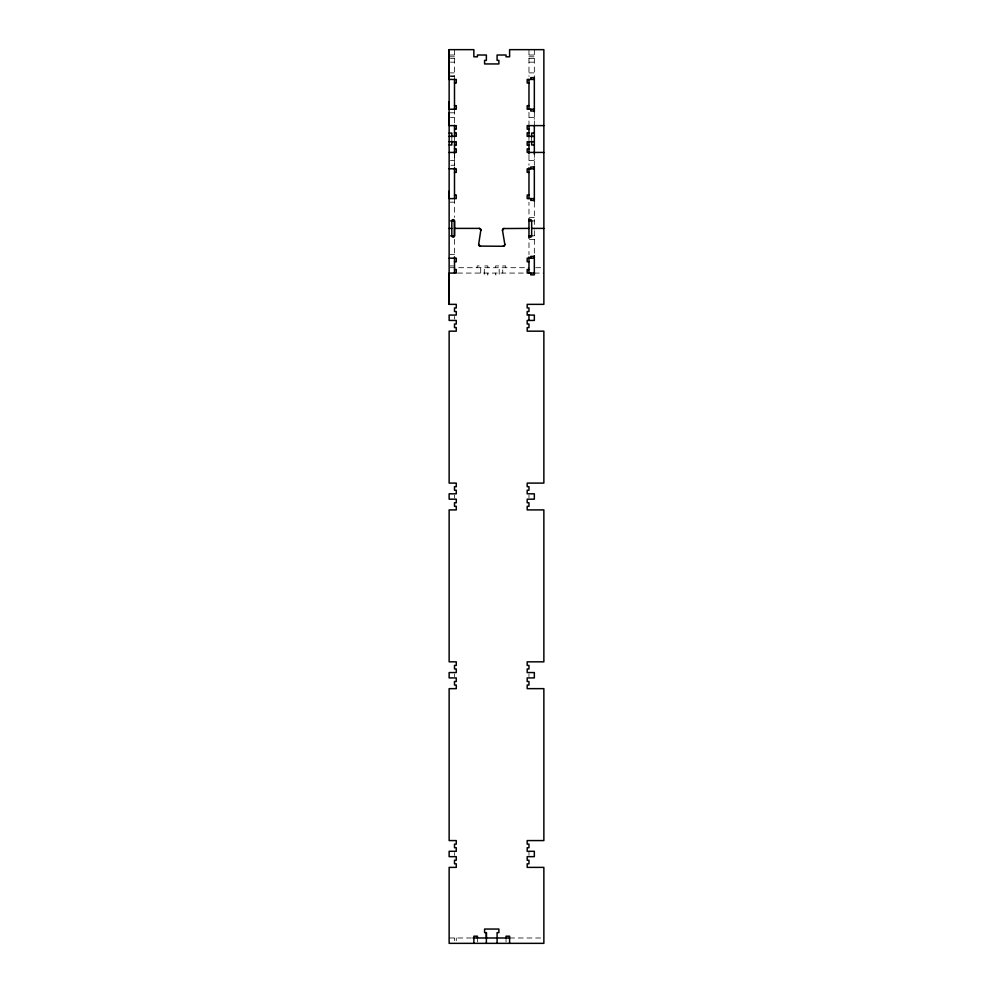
<?xml version="1.0" encoding="UTF-8"?>
<svg xmlns="http://www.w3.org/2000/svg" width="993" height="993" viewBox="0 0 993 993"><rect width="100%" height="100%" fill="white"/><g stroke="black" fill="none" stroke-linecap="round" stroke-linejoin="round"><path stroke-width="0.74" stroke-dasharray="4.96 3.72" d="M454.496 155.082L454.496 165.235L450.028 165.235M534.184 119.297L534.333 118.452M450.028 55.012L454.496 55.012M528.971 55.012L534.333 55.012M450.028 56.8L454.496 56.8M528.971 56.8L534.333 56.8M450.474 58.587L454.496 58.587M528.971 58.587L534.333 58.587M450.474 62.162L454.496 62.162M528.971 62.162L534.333 62.162M449.134 72.886L454.496 72.886M528.971 72.886L534.333 72.886M450.028 75.865L454.496 75.865M450.474 76.461L454.496 76.461M450.028 112.805L454.496 112.805M450.474 117.522L454.496 117.522M528.971 117.522L534.333 117.522M450.474 160.518L454.496 160.518M528.971 160.518L534.333 160.518M450.028 202.175L454.496 202.175M534.333 217.368L528.971 217.368L528.971 202.175M532.546 220.942L534.333 220.942M532.546 235.838L534.333 235.838M534.333 239.412L528.971 239.412L528.971 254.605M450.028 254.605L454.496 254.605M450.028 265.925L453.602 265.925M450.028 267.713L528.971 267.713M535.699 267.713L542.501 267.713M457.574 273.075L524.341 273.075M534.333 273.075L543.866 273.075M449.134 937.988L472.32 937.988M509.608 937.988L542.377 937.988M534.184 158.743L534.333 159.588M534.333 49.65L534.333 76.461M534.333 112.259L534.333 125.615M534.333 152.425L534.333 165.235M534.333 202.175L534.333 229.234M534.333 230.773L534.333 254.605M531.652 137.034L531.652 139.864M528.971 49.65L528.971 76.461M528.971 112.259L528.971 124.572M528.971 137.506L528.971 140.534M528.971 155.082L528.971 165.235M528.971 495.159L528.971 497.841M528.971 673.899L528.971 676.581M528.971 851.299L528.971 855.321M506.033 939.328L506.033 942.009M505.735 267.713L505.735 265.925L502.756 265.925L502.756 273.075M495.606 267.713L495.606 265.925L499.181 265.925L499.181 274.862L495.606 274.862L495.606 273.075M487.861 267.713L487.861 265.925L484.286 265.925L484.286 274.862L487.861 274.862L487.861 273.075M480.711 273.075L480.711 265.925L477.136 265.925L477.136 267.713M477.434 939.328L477.434 942.009M456.284 937.988L456.284 940.669M454.496 49.65L454.496 79.44M454.496 109.23L454.496 125.615M454.496 137.506L454.496 140.534M454.496 152.425L454.496 168.81M454.496 198.6L454.496 217.368M454.496 239.412L454.496 258.18M454.496 316.419L454.496 319.101M454.496 495.159L454.496 497.841M454.496 673.899L454.496 676.581M454.496 852.639L454.496 855.321M454.496 937.988L454.496 940.669M451.815 138.176L451.815 139.864"/><path stroke-width="1.49" d="M449.134 304.354L449.134 49.65L473.86 49.65L473.86 56.8L477.434 56.8L477.434 55.012L486.371 55.012L486.371 60.374L484.584 60.374L484.584 63.949L498.883 63.949L498.883 60.374L497.096 60.374L497.096 55.012L506.033 55.012L506.033 56.8L509.608 56.8L509.608 49.65L543.866 49.65L543.866 304.354L527.184 304.354L527.184 307.929L528.971 307.929L528.971 311.504L527.184 311.504L527.184 315.079L534.333 315.079L534.333 320.441L527.184 320.441L527.184 324.016L528.971 324.016L528.971 327.591L527.184 327.591L527.184 331.166L543.866 331.166L543.866 483.094L527.184 483.094L527.184 486.669L528.971 486.669L528.971 490.244L527.184 490.244L527.184 493.819L534.333 493.819L534.333 499.181L527.184 499.181L527.184 502.756L528.971 502.756L528.971 506.331L527.184 506.331L527.184 509.906L543.866 509.906L543.866 661.835L527.184 661.835L527.184 665.409L528.971 665.409L528.971 668.984L527.184 668.984L527.184 672.559L534.333 672.559L534.333 677.921L527.184 677.921L527.184 681.496L528.971 681.496L528.971 685.071L527.184 685.071L527.184 688.645L543.866 688.645L543.866 840.575L527.184 840.575L527.184 844.149L528.971 844.149L528.971 847.724L527.184 847.724L527.184 851.299L534.333 851.299L534.333 856.661L527.184 856.661L527.184 860.236L528.971 860.236L528.971 863.811L527.184 863.811L527.184 867.385L543.866 867.385L543.866 943.35L449.134 943.35L449.134 867.385L456.284 867.385L456.284 863.811L454.496 863.811L454.496 860.236L456.284 860.236L456.284 856.661L449.134 856.661L449.134 851.299L456.284 851.299L456.284 847.724L454.496 847.724L454.496 844.149L456.284 844.149L456.284 840.575L449.134 840.575L449.134 688.645L456.284 688.645L456.284 685.071L454.496 685.071L454.496 681.496L456.284 681.496L456.284 677.921L449.134 677.921L449.134 672.559L456.284 672.559L456.284 668.984L454.496 668.984L454.496 665.409L456.284 665.409L456.284 661.835L449.134 661.835L449.134 509.906L456.284 509.906L456.284 506.331L454.496 506.331L454.496 502.756L456.284 502.756L456.284 499.181L449.134 499.181L449.134 493.819L456.284 493.819L456.284 490.244L454.496 490.244L454.496 486.669L456.284 486.669L456.284 483.094L449.134 483.094L449.134 331.166L456.284 331.166L456.284 327.591L454.496 327.591L454.496 324.016L456.284 324.016L456.284 320.441L449.134 320.441L449.134 315.079L456.284 315.079L456.284 311.504L454.496 311.504L454.496 307.929L456.284 307.929L456.284 304.354L449.134 304.354L449.134 273.075L456.284 273.075L456.284 269.5L454.496 269.5M449.134 191.153L449.134 198.6L456.284 198.6L456.284 195.025L454.496 195.025M449.134 112.805L449.134 125.615L456.284 125.615L456.284 129.189L454.496 129.189M449.134 101.782L449.134 109.23L456.284 109.23L456.284 105.655L454.496 105.655M449.134 49.65L449.134 79.44L456.284 79.44L456.284 83.015L454.496 83.015M480.91 229.656L478.676 244.179L479.681 246.103L503.029 246.264L504.394 245.631L504.792 244.179L502.508 230.475L503.513 228.551L528.971 228.39M478.663 244.228L478.676 244.179A1.8 1.8 0 0 0 480.438 246.264M534.333 77.653L530.759 77.653L530.759 79.44M534.333 79.44L527.184 79.44L527.184 83.015L528.971 83.015M528.971 105.655L527.184 105.655L527.184 109.23L534.333 109.23M534.333 111.017L530.759 111.017L530.759 109.23M543.866 125.615L527.184 125.615L527.184 129.189L528.971 129.189M454.496 132.764L456.284 132.764L456.284 136.339L449.134 136.339M528.971 132.764L527.184 132.764L527.184 136.339L534.333 136.339M449.134 133.062L451.815 133.062L451.815 137.034M534.333 133.062L531.652 133.062L531.652 137.034M449.134 141.701L456.284 141.701L456.284 145.276L454.496 145.276M534.333 141.701L527.184 141.701L527.184 145.276L528.971 145.276M449.134 144.978L451.815 144.978L451.815 141.006M534.333 144.978L531.652 144.978L531.652 141.006M454.496 148.851L456.284 148.851L456.284 152.425L449.134 152.425M528.971 148.851L527.184 148.851L527.184 152.425L543.866 152.425M534.333 167.023L530.759 167.023L530.759 168.81M449.134 168.81L456.284 168.81L456.284 172.385L454.496 172.385M534.333 168.81L527.184 168.81L527.184 172.385L528.971 172.385M528.971 195.025L527.184 195.025L527.184 198.6L534.333 198.6M534.333 200.387L530.759 200.387L530.759 198.6M450.623 220.942L454.496 220.942L454.496 235.838A1.341 1.341 0 0 1 453.156 237.178A1.341 1.341 0 0 1 451.815 235.838L451.815 220.942A1.341 1.341 0 0 1 453.156 219.602A1.341 1.341 0 0 1 454.496 220.942L454.496 235.838L450.623 235.838M531.95 220.942L528.971 220.942A1.341 1.341 0 0 1 530.312 219.602A1.341 1.341 0 0 1 531.652 220.942L531.652 235.838A1.341 1.341 0 0 1 530.299 237.178A1.341 1.341 0 0 1 528.971 235.838L531.95 235.838M449.134 228.39L451.815 228.39M454.496 228.39L479.197 228.39L480.922 229.706M531.652 228.39L543.866 228.39M534.333 256.393L530.759 256.393L530.759 258.18M449.134 258.18L456.284 258.18L456.284 261.755L454.496 261.755M534.333 258.18L527.184 258.18L527.184 261.755L528.971 261.755M528.971 269.5L527.184 269.5L527.184 273.075L534.631 273.075M486.371 937.988L486.371 932.626L484.584 932.626L484.584 929.051L498.883 929.051L498.883 932.626L497.096 932.626L497.096 943.35M472.966 937.988L509.608 937.988M502.495 230.426L502.508 230.475A1.738 1.738 0 0 1 504.221 228.427M534.333 77.057L534.333 111.911M534.333 125.751L534.333 154.151M534.333 166.427L534.333 201.281M534.333 255.797L534.333 274.862L530.759 274.862L530.759 273.075M528.971 79.44L528.971 109.23M528.971 125.366L528.971 136.885M528.971 141.502L528.971 153.816M528.971 167.668L528.971 198.6M528.971 218.559L528.971 238.221M528.971 256.939L528.971 273.075M528.971 315.079L528.971 320.441M509.608 943.35L509.608 936.2L506.033 936.2L506.033 937.988M486.371 932.626L486.371 943.35M477.434 937.988L477.434 936.2L473.86 936.2L473.86 943.35M454.496 79.44L454.496 109.23M454.496 125.366L454.496 136.885M454.496 141.502L454.496 153.816M454.496 167.668L454.496 198.6M454.496 256.939L454.496 273.075M480.972 230.426A1.912 1.912 0 0 0 480.538 228.973A1.812 1.812 0 0 0 479.197 228.39M503.017 246.276A1.849 1.849 0 0 0 504.37 245.668L504.394 245.631A1.961 1.961 0 0 0 504.742 244.998L504.754 244.948A1.936 1.936 0 0 0 504.804 244.228"/></g></svg>
